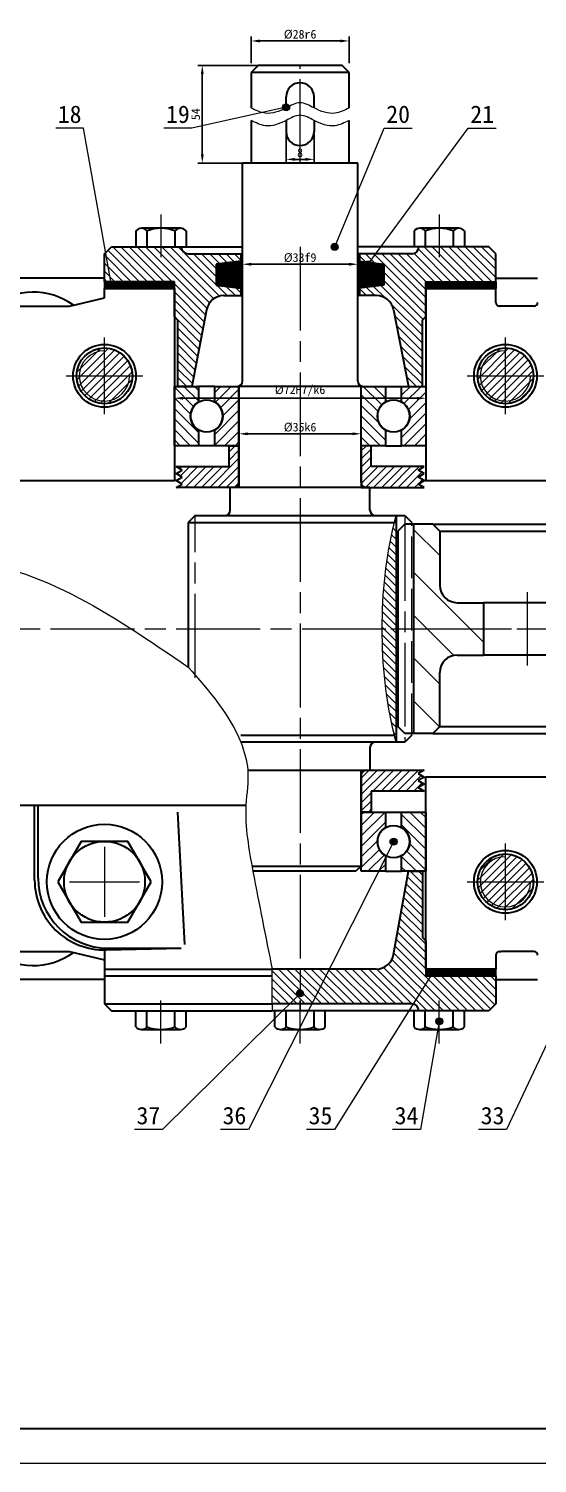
# Model space of a CAD drawing. Header units: millimetres. Extents: x 0 to 1189, y 0 to 841.
# Drawn here: x 211.4 to 357, y 0 to 411.2 of the extents above; entities that cross this region are included whole.
import ezdxf
from ezdxf.enums import TextEntityAlignment as Align

# ---------------------------------------------------------------- set-up
doc = ezdxf.new("R2010")
doc.units = ezdxf.units.MM
doc.linetypes.add('ACAD_ISO02W100', pattern=[15, 12, -3])
doc.linetypes.add('ACAD_ISO08W100', pattern=[36, 24, -3, 6, -3])
for name, color, linetype, lineweight in [('中心线', 1, 'ACAD_ISO08W100', 15), ('剖面线', 5, 'Continuous', 15), ('尺寸', 7, 'Continuous', 15), ('文字', 7, 'Continuous', 15), ('标注', 7, 'Continuous', 15), ('粗实线', 7, 'Continuous', 30), ('细实线', 7, 'Continuous', 15), ('虚线', 1, 'ACAD_ISO02W100', 15)]:
    doc.layers.add(name, color=color, linetype=linetype, lineweight=lineweight)
doc.styles.get("Standard").update_dxf_attribs({"font": ''})
doc.styles.get('Standard').set_extended_font_data('SimSun')
doc.dimstyles.new('ISO-25', dxfattribs={"dimtxt": 2.5, "dimasz": 2.5, "dimexe": 1.25, "dimexo": 0.625, "dimtad": 1, "dimtxsty": 'Standard', "dimcen": 2.5, "dimadec": 0, "dimazin": 0, "dimtfac": 1, "dimtmove": 0, "dimatfit": 3, "dimfxl": 1, "dimarcsym": 0})

# ---------------------------------------------------------------- blocks, each defined once
blk = doc.blocks.new('*D2687')
at = {"layer": 'Defpoints', "color": 0, "transparency": 16777216}
for p in [(275.12, 407.67), (275.12, 400.67), (303.12, 400.67)]:
    blk.add_point(p, dxfattribs=at)
at = {"layer": '尺寸', "color": 0, "lineweight": -2, "transparency": 16777216}
for p, q in [((275.12, 401.29), (275.12, 408.92)), ((300.62, 407.67), (277.62, 407.67)), ((303.12, 401.29), (303.12, 408.92))]:
    blk.add_line(p, q, dxfattribs=at)
at = {"layer": '尺寸', "color": 0, "transparency": 16777216}
for points in [[(277.62, 408.08), (277.62, 407.25), (275.12, 407.67)], [(300.62, 408.08), (300.62, 407.25), (303.12, 407.67)]]:
    blk.add_solid(points, dxfattribs=at)
at = {"layer": '尺寸', "color": 0, "transparency": 16777216, "insert": (289.12, 409.54), "char_height": 2.5, "attachment_point": 5}
blk.add_mtext('%%c28r6', dxfattribs=at)
blk = doc.blocks.new('*D2688')
at = {"layer": 'Defpoints', "color": 0, "transparency": 16777216}
for p in [(261.12, 400.67), (289.12, 400.67), (289.12, 372.67)]:
    blk.add_point(p, dxfattribs=at)
at = {"layer": '尺寸', "color": 0, "lineweight": -2, "transparency": 16777216}
for p, q in [((288.49, 400.67), (259.87, 400.67)), ((261.12, 375.17), (261.12, 398.17)), ((288.49, 372.67), (259.87, 372.67))]:
    blk.add_line(p, q, dxfattribs=at)
at = {"layer": '尺寸', "color": 0, "transparency": 16777216}
for points in [[(260.7, 398.17), (261.54, 398.17), (261.12, 400.67)], [(260.7, 375.17), (261.54, 375.17), (261.12, 372.67)]]:
    blk.add_solid(points, dxfattribs=at)
at = {"layer": '尺寸', "color": 0, "transparency": 16777216, "insert": (259.24, 386.67), "char_height": 2.5, "attachment_point": 5, "rotation": 90}
blk.add_mtext('54', dxfattribs=at)
blk = doc.blocks.new('*D2689')
at = {"layer": 'Defpoints', "color": 0, "transparency": 16777216}
for p in [(285.12, 381.67), (293.12, 381.67), (285.12, 373.73)]:
    blk.add_point(p, dxfattribs=at)
at = {"layer": '尺寸', "color": 0, "lineweight": -2, "transparency": 16777216}
for p, q in [((285.12, 381.04), (285.12, 372.48)), ((293.12, 381.04), (293.12, 372.48)), ((290.62, 373.73), (287.62, 373.73))]:
    blk.add_line(p, q, dxfattribs=at)
at = {"layer": '尺寸', "color": 0, "transparency": 16777216}
for points in [[(287.62, 374.15), (287.62, 373.31), (285.12, 373.73)], [(290.62, 374.15), (290.62, 373.31), (293.12, 373.73)]]:
    blk.add_solid(points, dxfattribs=at)
at = {"layer": '尺寸', "color": 0, "transparency": 16777216, "insert": (289.12, 375.61), "char_height": 2.5, "attachment_point": 5}
blk.add_mtext('8', dxfattribs=at)
blk = doc.blocks.new('*D2690')
at = {"layer": 'Defpoints', "color": 0, "transparency": 16777216}
for p in [(275.12, 407.67), (275.12, 400.67), (303.12, 400.67)]:
    blk.add_point(p, dxfattribs=at)
at = {"layer": '尺寸', "color": 0, "lineweight": -2, "transparency": 16777216}
for p, q in [((275.12, 401.29), (275.12, 408.92)), ((300.62, 407.67), (277.62, 407.67)), ((303.12, 401.29), (303.12, 408.92))]:
    blk.add_line(p, q, dxfattribs=at)
at = {"layer": '尺寸', "color": 0, "transparency": 16777216}
for points in [[(277.62, 408.08), (277.62, 407.25), (275.12, 407.67)], [(300.62, 408.08), (300.62, 407.25), (303.12, 407.67)]]:
    blk.add_solid(points, dxfattribs=at)
at = {"layer": '尺寸', "color": 0, "transparency": 16777216, "insert": (289.12, 409.54), "char_height": 2.5, "attachment_point": 5}
blk.add_mtext('%%c28r6', dxfattribs=at)
blk = doc.blocks.new('*D2691')
at = {"layer": 'Defpoints', "color": 0, "transparency": 16777216}
for p in [(261.12, 400.67), (289.12, 400.67), (289.12, 372.67)]:
    blk.add_point(p, dxfattribs=at)
at = {"layer": '尺寸', "color": 0, "lineweight": -2, "transparency": 16777216}
for p, q in [((288.49, 400.67), (259.87, 400.67)), ((261.12, 375.17), (261.12, 398.17)), ((288.49, 372.67), (259.87, 372.67))]:
    blk.add_line(p, q, dxfattribs=at)
at = {"layer": '尺寸', "color": 0, "transparency": 16777216}
for points in [[(260.7, 398.17), (261.54, 398.17), (261.12, 400.67)], [(260.7, 375.17), (261.54, 375.17), (261.12, 372.67)]]:
    blk.add_solid(points, dxfattribs=at)
at = {"layer": '尺寸', "color": 0, "transparency": 16777216, "insert": (259.24, 386.67), "char_height": 2.5, "attachment_point": 5, "rotation": 90}
blk.add_mtext('54', dxfattribs=at)
blk = doc.blocks.new('*D2692')
at = {"layer": 'Defpoints', "color": 0, "transparency": 16777216}
for p in [(285.12, 381.67), (293.12, 381.67), (285.12, 373.73)]:
    blk.add_point(p, dxfattribs=at)
at = {"layer": '尺寸', "color": 0, "lineweight": -2, "transparency": 16777216}
for p, q in [((285.12, 381.04), (285.12, 372.48)), ((293.12, 381.04), (293.12, 372.48)), ((290.62, 373.73), (287.62, 373.73))]:
    blk.add_line(p, q, dxfattribs=at)
at = {"layer": '尺寸', "color": 0, "transparency": 16777216}
for points in [[(287.62, 374.15), (287.62, 373.31), (285.12, 373.73)], [(290.62, 374.15), (290.62, 373.31), (293.12, 373.73)]]:
    blk.add_solid(points, dxfattribs=at)
at = {"layer": '尺寸', "color": 0, "transparency": 16777216, "insert": (289.12, 375.61), "char_height": 2.5, "attachment_point": 5}
blk.add_mtext('8', dxfattribs=at)
blk = doc.blocks.new('*D2699')
at = {"layer": 'Defpoints', "color": 0, "transparency": 16777216}
for p in [(253.12, 305.27), (325.12, 305.27), (325.12, 305.27)]:
    blk.add_point(p, dxfattribs=at)
at = {"layer": '尺寸', "color": 0, "lineweight": -2, "transparency": 16777216}
for p, q in [((253.12, 305.89), (253.12, 306.52)), ((255.62, 305.27), (322.62, 305.27)), ((325.12, 305.89), (325.12, 306.52))]:
    blk.add_line(p, q, dxfattribs=at)
at = {"layer": '尺寸', "color": 0, "transparency": 16777216}
for points in [[(255.62, 305.68), (255.62, 304.85), (253.12, 305.27)], [(322.62, 305.68), (322.62, 304.85), (325.12, 305.27)]]:
    blk.add_solid(points, dxfattribs=at)
at = {"layer": '尺寸', "color": 0, "transparency": 16777216, "insert": (289.12, 307.41), "char_height": 2.5, "attachment_point": 5}
blk.add_mtext('%%c72H7/k6', dxfattribs=at)
blk = doc.blocks.new('*D2700')
at = {"layer": 'Defpoints', "color": 0, "transparency": 16777216}
for p in [(271.62, 295.07), (306.62, 295.07), (306.62, 295.07)]:
    blk.add_point(p, dxfattribs=at)
at = {"layer": '尺寸', "color": 0, "lineweight": -2, "transparency": 16777216}
for p, q in [((271.62, 295.69), (271.62, 296.32)), ((306.62, 295.69), (306.62, 296.32)), ((274.12, 295.07), (304.12, 295.07))]:
    blk.add_line(p, q, dxfattribs=at)
at = {"layer": '尺寸', "color": 0, "transparency": 16777216}
for points in [[(274.12, 295.48), (274.12, 294.65), (271.62, 295.07)], [(304.12, 295.48), (304.12, 294.65), (306.62, 295.07)]]:
    blk.add_solid(points, dxfattribs=at)
at = {"layer": '尺寸', "color": 0, "transparency": 16777216, "insert": (289.12, 296.94), "char_height": 2.5, "attachment_point": 5}
blk.add_mtext('%%c35k6', dxfattribs=at)
blk = doc.blocks.new('*D2706')
at = {"layer": 'Defpoints', "color": 0, "transparency": 16777216}
for p in [(272.62, 343.67), (305.62, 343.67), (305.62, 343.67)]:
    blk.add_point(p, dxfattribs=at)
at = {"layer": '尺寸', "color": 0, "lineweight": -2, "transparency": 16777216}
for p, q in [((272.62, 344.29), (272.62, 344.92)), ((275.12, 343.67), (303.12, 343.67)), ((305.62, 344.29), (305.62, 344.92))]:
    blk.add_line(p, q, dxfattribs=at)
at = {"layer": '尺寸', "color": 0, "transparency": 16777216}
for points in [[(275.12, 344.08), (275.12, 343.25), (272.62, 343.67)], [(303.12, 344.08), (303.12, 343.25), (305.62, 343.67)]]:
    blk.add_solid(points, dxfattribs=at)
at = {"layer": '尺寸', "color": 0, "transparency": 16777216, "insert": (289.12, 345.54), "char_height": 2.5, "attachment_point": 5}
blk.add_mtext('%%c33f9', dxfattribs=at)

msp = doc.modelspace()

# ---------------------------------------------------------------- hatches: boundary and pattern name
at = {"layer": '剖面线'}
h = msp.add_hatch(color=256, dxfattribs=at)
edge = h.paths.add_edge_path(flags=16)
edge.add_arc((285.12, 388.67), 1, 0, 360)
h = msp.add_hatch(color=256, dxfattribs=at)
edge = h.paths.add_edge_path(flags=16)
edge.add_arc((299.02, 348.67), 1, 0, 360)
h = msp.add_hatch(dxfattribs=at)
h.set_pattern_fill('ANSI31', color=256, scale=0.522468, angle=90, style=0)
edge = h.paths.add_edge_path(flags=16)
edge.add_arc((267.25, 329.67), 5, 90, 169.1145)
edge.add_line((262.34, 330.61), (258.12, 308.67))
edge.add_line((258.12, 308.67), (254.12, 308.67))
edge.add_line((254.12, 308.67), (254.12, 327.67))
edge.add_line((254.12, 327.67), (253.12, 328.67))
edge.add_line((253.12, 328.67), (253.12, 336.67))
edge.add_line((253.12, 336.67), (253.12, 338.67))
edge.add_line((253.12, 338.67), (247.62, 338.67))
edge.add_line((247.62, 338.67), (238.62, 338.67))
edge.add_line((238.62, 338.67), (233.12, 338.67))
edge.add_line((233.12, 338.67), (233.12, 346.67))
edge.add_line((233.12, 346.67), (235.12, 348.67))
edge.add_line((235.12, 348.67), (238.62, 348.67))
edge.add_line((238.62, 348.67), (247.62, 348.67))
edge.add_line((247.62, 348.67), (255.12, 348.67))
edge.add_arc((257.12, 348.67), 2, 180, 270)
edge.add_line((257.12, 346.67), (272.12, 346.67))
edge.add_line((272.12, 346.67), (272.12, 344.53))
edge.add_line((272.12, 344.53), (265.12, 343.67))
edge.add_line((265.12, 343.67), (265.12, 337.67))
edge.add_line((265.12, 337.67), (272.12, 336.81))
edge.add_line((272.12, 336.81), (272.12, 334.67))
edge.add_line((272.12, 334.67), (267.25, 334.67))
h = msp.add_hatch(dxfattribs=at)
h.set_pattern_fill('ANSI31', color=256, scale=0.522468, angle=90, style=0)
edge = h.paths.add_edge_path(flags=16)
edge.add_arc((310.99, 329.67), 5, 10.8855, 90)
edge.add_line((310.99, 334.67), (306.12, 334.67))
edge.add_line((306.12, 334.67), (306.12, 336.81))
edge.add_line((306.12, 336.81), (313.12, 337.67))
edge.add_line((313.12, 337.67), (313.12, 343.67))
edge.add_line((313.12, 343.67), (306.12, 344.53))
edge.add_line((306.12, 344.53), (306.12, 346.67))
edge.add_line((306.12, 346.67), (321.12, 346.67))
edge.add_arc((321.12, 348.67), 2, 270, 360)
edge.add_line((323.12, 348.67), (330.62, 348.67))
edge.add_line((330.62, 348.67), (339.62, 348.67))
edge.add_line((339.62, 348.67), (343.12, 348.67))
edge.add_line((343.12, 348.67), (345.12, 346.67))
edge.add_line((345.12, 346.67), (345.12, 338.67))
edge.add_line((345.12, 338.67), (339.62, 338.67))
edge.add_line((339.62, 338.67), (330.62, 338.67))
edge.add_line((330.62, 338.67), (325.12, 338.67))
edge.add_line((325.12, 338.67), (325.12, 336.67))
edge.add_line((325.12, 336.67), (325.12, 328.67))
edge.add_line((325.12, 328.67), (324.12, 327.67))
edge.add_line((324.12, 327.67), (324.12, 308.67))
edge.add_line((324.12, 308.67), (320.12, 308.67))
edge.add_line((320.12, 308.67), (315.9, 330.61))
h = msp.add_hatch(dxfattribs=at)
h.set_pattern_fill('ANSI37', color=256, scale=0.0898003, style=0)
h.paths.add_polyline_path([(272.62, 340.67), (272.62, 344.53), (272.12, 344.53), (265.12, 343.67), (265.12, 337.67), (272.12, 336.81), (272.62, 336.81)], flags=16)
h = msp.add_hatch(dxfattribs=at)
h.set_pattern_fill('ANSI37', color=256, scale=0.0898003, style=0)
h.paths.add_polyline_path([(305.62, 340.67), (305.62, 344.53), (306.12, 344.53), (313.12, 343.67), (313.12, 337.67), (306.12, 336.81), (305.62, 336.81)], flags=16)
h = msp.add_hatch(color=256, dxfattribs=at)
edge = h.paths.add_edge_path(flags=16)
edge.add_arc((308.62, 343.67), 1, 0, 360)
h = msp.add_hatch(dxfattribs=at)
h.set_pattern_fill('ANSI37', color=256, scale=0.0898003, style=0)
h.paths.add_polyline_path([(233.12, 338.67), (233.12, 336.67), (253.12, 336.67), (253.12, 338.67)], flags=16)
h = msp.add_hatch(color=256, dxfattribs=at)
edge = h.paths.add_edge_path(flags=16)
edge.add_arc((235.12, 337.67), 1, 0, 360)
h = msp.add_hatch(dxfattribs=at)
h.set_pattern_fill('ANSI37', color=256, scale=0.0898003, style=0)
h.paths.add_polyline_path([(345.12, 338.67), (345.12, 336.67), (325.12, 336.67), (325.12, 338.67)], flags=16)
h = msp.add_hatch(dxfattribs=at)
h.set_pattern_fill('ANSI31', color=256, scale=0.5, style=0)
edge = h.paths.add_edge_path(flags=16)
edge.add_arc((233.12, 311.67), 8, 0, 360)
h = msp.add_hatch(dxfattribs=at)
h.set_pattern_fill('ANSI31', color=256, scale=0.5, style=0)
edge = h.paths.add_edge_path(flags=16)
edge.add_arc((347.9, 311.67), 8, 0, 360)
h = msp.add_hatch(dxfattribs=at)
h.set_pattern_fill('ANSI31', color=256, scale=0.67235, angle=90, style=0)
edge = h.paths.add_edge_path(flags=16)
edge.add_line((253.12, 300.17), (253.12, 308.67))
edge.add_line((253.12, 308.67), (260.06, 308.67))
edge.add_line((260.06, 308.67), (260.06, 304.17))
edge.add_arc((262.37, 300.17), 4.62, 120, 240)
edge.add_line((260.06, 296.16), (260.06, 291.67))
edge.add_line((260.06, 291.67), (253.12, 291.67))
edge.add_line((253.12, 291.67), (253.12, 300.17))
h = msp.add_hatch(dxfattribs=at)
h.set_pattern_fill('ANSI31', color=256, scale=0.67235, style=0)
edge = h.paths.add_edge_path(flags=16)
edge.add_line((271.62, 300.17), (271.62, 291.67))
edge.add_line((271.62, 291.67), (264.68, 291.67))
edge.add_line((264.68, 291.67), (264.68, 296.16))
edge.add_arc((262.37, 300.17), 4.62, 300, 420)
edge.add_line((264.68, 304.17), (264.68, 308.67))
edge.add_line((264.68, 308.67), (271.62, 308.67))
edge.add_line((271.62, 308.67), (271.62, 300.17))
h = msp.add_hatch(dxfattribs=at)
h.set_pattern_fill('ANSI31', color=256, scale=0.67235, angle=90, style=0)
edge = h.paths.add_edge_path(flags=16)
edge.add_line((306.62, 300.17), (306.62, 308.67))
edge.add_line((306.62, 308.67), (313.56, 308.67))
edge.add_line((313.56, 308.67), (313.56, 304.17))
edge.add_arc((315.87, 300.17), 4.62, 120, 240)
edge.add_line((313.56, 296.16), (313.56, 291.67))
edge.add_line((313.56, 291.67), (306.62, 291.67))
edge.add_line((306.62, 291.67), (306.62, 300.17))
h = msp.add_hatch(dxfattribs=at)
h.set_pattern_fill('ANSI31', color=256, scale=0.67235, style=0)
edge = h.paths.add_edge_path(flags=16)
edge.add_line((325.12, 300.17), (325.12, 291.67))
edge.add_line((325.12, 291.67), (318.18, 291.67))
edge.add_line((318.18, 291.67), (318.18, 296.16))
edge.add_arc((315.87, 300.17), 4.62, 300, 420)
edge.add_line((318.18, 304.17), (318.18, 308.67))
edge.add_line((318.18, 308.67), (325.12, 308.67))
edge.add_line((325.12, 308.67), (325.12, 300.17))
h = msp.add_hatch(dxfattribs=at)
h.set_pattern_fill('ANSI31', color=256, scale=0.522468, style=0)
h.paths.add_polyline_path([(271.62, 279.67), (265.95, 279.67), (253.62, 279.67), (255.35, 280.67), (253.62, 281.67), (255.35, 282.67), (253.62, 283.67), (255.35, 284.67), (253.62, 285.67), (268.79, 285.67), (268.79, 291.67), (271.62, 291.67)], flags=16)
h = msp.add_hatch(dxfattribs=at)
h.set_pattern_fill('ANSI31', color=256, scale=0.522468, style=0)
h.paths.add_polyline_path([(306.62, 279.67), (312.29, 279.67), (324.62, 279.67), (322.89, 280.67), (324.62, 281.67), (322.89, 282.67), (324.62, 283.67), (322.89, 284.67), (324.62, 285.67), (309.45, 285.67), (309.45, 291.67), (306.62, 291.67)], flags=16)
h = msp.add_hatch(dxfattribs=at)
h.set_pattern_fill('ANSI31', color=256, scale=0.5, angle=90, style=0)
edge = h.paths.add_edge_path(flags=16)
edge.add_line((316.62, 271.67), (316.62, 206.67))
edge.add_spline(control_points=[(316.62, 206.67), (316.45, 207.33), (313.77, 217.92), (311.54, 239.17), (313.77, 260.41), (316.45, 271), (316.62, 271.67)], knot_values=[0, 0, 0, 0, 2.061553, 32.761716, 63.461879, 65.523431, 65.523431, 65.523431, 65.523431], degree=3, periodic=0)
h = msp.add_hatch(dxfattribs=at)
h.set_pattern_fill('ANSI31', color=256, scale=2.7341, angle=90, style=0)
edge = h.paths.add_edge_path(flags=16)
edge.add_line((327.12, 269.17), (321.62, 269.17))
edge.add_line((321.62, 269.17), (321.62, 209.17))
edge.add_line((321.62, 209.17), (327.12, 209.17))
edge.add_line((327.12, 209.17), (329.12, 211.17))
edge.add_line((329.12, 211.17), (329.12, 226.67))
edge.add_arc((334.12, 226.67), 5, 90, 180, ccw=False)
edge.add_line((334.12, 231.67), (341.62, 231.67))
edge.add_line((341.62, 231.67), (341.62, 246.67))
edge.add_line((341.62, 246.67), (334.12, 246.67))
edge.add_arc((334.12, 251.67), 5, 180, 270, ccw=False)
edge.add_line((329.12, 251.67), (329.12, 267.17))
edge.add_line((329.12, 267.17), (327.12, 269.17))
h = msp.add_hatch(dxfattribs=at)
h.set_pattern_fill('ANSI31', color=256, scale=0.52247, style=0)
h.paths.add_polyline_path([(306.62, 198.67), (312.29, 198.67), (324.62, 198.67), (322.89, 197.67), (324.62, 196.67), (322.89, 195.67), (324.62, 194.67), (322.89, 193.67), (324.62, 192.67), (309.45, 192.67), (309.45, 186.67), (306.62, 186.67)], flags=16)
h = msp.add_hatch(dxfattribs=at)
h.set_pattern_fill('ANSI31', color=256, scale=0.67235, style=0)
edge = h.paths.add_edge_path(flags=16)
edge.add_line((306.62, 178.17), (306.62, 186.67))
edge.add_line((306.62, 186.67), (313.56, 186.67))
edge.add_line((313.56, 186.67), (313.56, 182.17))
edge.add_arc((315.87, 178.17), 4.62, 120, 240)
edge.add_line((313.56, 174.16), (313.56, 169.67))
edge.add_line((313.56, 169.67), (306.62, 169.67))
edge.add_line((306.62, 169.67), (306.62, 178.17))
h = msp.add_hatch(dxfattribs=at)
h.set_pattern_fill('ANSI31', color=256, scale=0.67235, angle=90, style=0)
edge = h.paths.add_edge_path(flags=16)
edge.add_line((325.12, 178.17), (325.12, 169.67))
edge.add_line((325.12, 169.67), (318.18, 169.67))
edge.add_line((318.18, 169.67), (318.18, 174.16))
edge.add_arc((315.87, 178.17), 4.62, 300, 420)
edge.add_line((318.18, 182.17), (318.18, 186.67))
edge.add_line((318.18, 186.67), (325.12, 186.67))
edge.add_line((325.12, 186.67), (325.12, 178.17))
h = msp.add_hatch(color=256, dxfattribs=at)
edge = h.paths.add_edge_path(flags=16)
edge.add_arc((315.87, 178.17), 1, 0, 360)
h = msp.add_hatch(dxfattribs=at)
h.set_pattern_fill('ANSI31', color=256, scale=0.5, style=0)
edge = h.paths.add_edge_path(flags=16)
edge.add_arc((347.9, 166.67), 8, 0, 360)
h = msp.add_hatch(dxfattribs=at)
h.set_pattern_fill('ANSI31', color=256, scale=0.52247, angle=90, style=0)
edge = h.paths.add_edge_path(flags=16)
edge.add_arc((310.93, 146.67), 5, 270, 349.8753)
edge.add_line((315.86, 145.79), (320.12, 169.67))
edge.add_line((320.12, 169.67), (324.12, 169.67))
edge.add_line((324.12, 169.67), (324.12, 150.67))
edge.add_line((324.12, 150.67), (325.12, 149.67))
edge.add_line((325.12, 149.67), (325.12, 141.67))
edge.add_line((325.12, 141.67), (325.12, 139.67))
edge.add_line((325.12, 139.67), (330.62, 139.67))
edge.add_line((330.62, 139.67), (339.62, 139.67))
edge.add_line((339.62, 139.67), (345.12, 139.67))
edge.add_line((345.12, 139.67), (345.12, 131.67))
edge.add_line((345.12, 131.67), (343.12, 129.67))
edge.add_line((343.12, 129.67), (339.62, 129.67))
edge.add_line((339.62, 129.67), (330.62, 129.67))
edge.add_line((330.62, 129.67), (323.12, 129.67))
edge.add_arc((321.12, 129.67), 2, 0, 90)
edge.add_line((321.12, 131.67), (289.12, 131.67))
edge.add_line((289.12, 131.67), (281.12, 131.67))
edge.add_line((281.12, 131.67), (281.12, 141.67))
edge.add_line((281.12, 141.67), (310.93, 141.67))
h = msp.add_hatch(dxfattribs=at)
h.set_pattern_fill('ANSI37', color=256, scale=0.0898003, style=0)
h.paths.add_polyline_path([(345.12, 139.67), (345.12, 141.67), (325.12, 141.67), (325.12, 139.67)], flags=16)
h = msp.add_hatch(color=256, dxfattribs=at)
edge = h.paths.add_edge_path(flags=16)
edge.add_arc((327.12, 140.67), 1, 0, 360)
h = msp.add_hatch(color=256, dxfattribs=at)
edge = h.paths.add_edge_path(flags=16)
edge.add_arc((289.12, 134.67), 1, 0, 360)
h = msp.add_hatch(color=256, dxfattribs=at)
edge = h.paths.add_edge_path(flags=16)
edge.add_arc((328.96, 126.67), 1, 0, 360)

# ---------------------------------------------------------------- linework, layer by layer
at = {"layer": '中心线'}
for p, q in [((289.12, 372.67), (289.12, 400.67)), ((249.28, 357.97), (249.28, 345.67)), ((328.96, 357.97), (328.96, 345.67)), ((289.12, 348.67), (289.12, 129.67)), ((233.12, 300.67), (233.12, 322.67)), ((233.12, 301.67), (233.12, 321.67)), ((347.9, 300.67), (347.9, 322.67)), ((347.9, 301.67), (347.9, 321.67)), ((222.12, 311.67), (244.12, 311.67)), ((223.12, 311.67), (243.12, 311.67)), ((336.9, 311.67), (358.9, 311.67)), ((337.9, 311.67), (357.9, 311.67)), ((259.12, 225.17), (259.12, 271.67)), ((319.12, 271.17), (319.12, 207.17)), ((354.12, 249.67), (354.12, 228.67)), ((145.67, 239.17), (581.12, 239.17)), ((315.12, 239.17), (529.12, 239.17)), ((347.9, 155.67), (347.9, 177.67)), ((233.12, 176.67), (233.12, 156.67)), ((347.9, 156.67), (347.9, 176.67)), ((223.12, 166.67), (243.12, 166.67)), ((336.9, 166.67), (358.9, 166.67)), ((337.9, 166.67), (357.9, 166.67)), ((249.28, 120.37), (249.28, 132.67)), ((289.12, 120.37), (289.12, 132.67)), ((328.96, 120.37), (328.96, 132.67))]:
    msp.add_line(p, q, dxfattribs=at)
at = {"layer": '剖面线'}
for centre in [(285.12, 388.67), (299.02, 348.67), (308.62, 343.67), (235.12, 337.67), (315.87, 178.17), (327.12, 140.67), (289.12, 134.67), (328.96, 126.67)]:
    msp.add_circle(centre, 1, dxfattribs=at)
at = {"layer": '标注'}
for p, q in [((285.12, 388.67), (258.14, 382.67)), ((227.15, 382.67), (219.15, 382.67)), ((235.12, 337.67), (227.15, 382.67)), ((258.14, 382.67), (250.14, 382.67)), ((299.02, 348.67), (313.18, 382.67)), ((308.62, 343.67), (337.23, 382.67)), ((313.18, 382.67), (321.18, 382.67)), ((337.23, 382.67), (345.23, 382.67)), ((394.12, 193.67), (348.22, 95.67)), ((315.87, 178.17), (274.32, 95.67)), ((327.12, 140.67), (298.96, 95.67)), ((289.12, 134.67), (249.69, 95.67)), ((328.96, 126.67), (323.59, 95.67)), ((249.69, 95.67), (241.69, 95.67)), ((274.32, 95.67), (266.32, 95.67)), ((298.96, 95.67), (290.96, 95.67)), ((323.59, 95.67), (315.59, 95.67)), ((348.22, 95.67), (340.22, 95.67))]:
    msp.add_line(p, q, dxfattribs=at)
at = {"layer": '粗实线'}
for p, q in [((277.12, 400.67), (275.12, 398.67)), ((301.12, 400.67), (277.12, 400.67)), ((303.12, 398.67), (301.12, 400.67)), ((275.12, 398.67), (275.12, 388.46)), ((303.12, 398.67), (275.12, 398.67)), ((303.12, 388.46), (303.12, 398.67)), ((285.12, 388.46), (285.12, 391.67)), ((293.12, 388.46), (293.12, 391.67)), ((275.12, 384.87), (275.12, 372.67)), ((285.12, 384.87), (285.12, 381.67)), ((293.12, 384.87), (293.12, 381.67)), ((303.12, 372.67), (303.12, 384.87)), ((305.62, 372.67), (272.62, 372.67)), ((272.62, 310.17), (272.62, 372.67)), ((305.62, 310.17), (305.62, 372.67)), ((254.88, 353.97), (243.69, 353.97)), ((334.55, 353.97), (323.36, 353.97)), ((242.09, 353.27), (242.09, 348.67)), ((245.28, 353.27), (245.28, 348.67)), ((253.28, 353.27), (253.28, 348.67)), ((256.47, 353.27), (256.47, 348.67)), ((321.77, 353.27), (321.77, 348.67)), ((324.96, 353.27), (324.96, 348.67)), ((332.96, 353.27), (332.96, 348.67)), ((336.15, 353.27), (336.15, 348.67)), ((233.12, 346.67), (235.12, 348.67)), ((233.12, 338.67), (233.12, 346.67)), ((235.12, 348.67), (238.62, 348.67)), ((238.62, 348.67), (247.62, 348.67)), ((247.62, 348.67), (255.12, 348.67)), ((255.12, 348.67), (255.12, 348.67)), ((255.12, 348.67), (272.62, 348.67)), ((257.12, 346.67), (272.12, 346.67)), ((272.12, 346.67), (272.12, 344.53)), ((272.12, 346.67), (272.62, 346.67)), ((323.12, 348.67), (305.62, 348.67)), ((306.12, 346.67), (305.62, 346.67)), ((321.12, 346.67), (306.12, 346.67)), ((306.12, 346.67), (306.12, 344.53)), ((330.62, 348.67), (323.12, 348.67)), ((323.12, 348.67), (323.12, 348.67)), ((339.62, 348.67), (330.62, 348.67)), ((343.12, 348.67), (339.62, 348.67)), ((345.12, 346.67), (343.12, 348.67)), ((345.12, 338.67), (345.12, 346.67)), ((272.12, 344.53), (265.12, 343.67)), ((272.12, 344.53), (265.12, 343.67)), ((265.12, 343.67), (265.12, 337.67)), ((265.12, 343.67), (265.12, 337.67)), ((272.62, 344.53), (272.12, 344.53)), ((272.62, 340.67), (272.62, 344.53)), ((305.62, 340.67), (305.62, 344.53)), ((305.62, 344.53), (306.12, 344.53)), ((306.12, 344.53), (313.12, 343.67)), ((306.12, 344.53), (313.12, 343.67)), ((313.12, 343.67), (313.12, 337.67)), ((313.12, 343.67), (313.12, 337.67)), ((233.12, 339.67), (203.67, 339.67)), ((238.62, 338.67), (233.12, 338.67)), ((233.12, 338.67), (233.12, 336.67)), ((253.12, 338.67), (233.12, 338.67)), ((247.62, 338.67), (238.62, 338.67)), ((253.12, 338.67), (247.62, 338.67)), ((253.12, 336.67), (253.12, 338.67)), ((253.12, 336.67), (253.12, 338.67)), ((265.12, 337.67), (272.12, 336.81)), ((265.12, 337.67), (272.12, 336.81)), ((272.62, 336.81), (272.62, 340.67)), ((305.62, 336.81), (305.62, 340.67)), ((313.12, 337.67), (306.12, 336.81)), ((313.12, 337.67), (306.12, 336.81)), ((325.12, 336.67), (325.12, 338.67)), ((325.12, 338.67), (330.62, 338.67)), ((325.12, 336.67), (325.12, 338.67)), ((325.12, 338.67), (345.12, 338.67)), ((330.62, 338.67), (339.62, 338.67)), ((339.62, 338.67), (345.12, 338.67)), ((345.12, 339.67), (357.12, 339.67)), ((345.12, 338.67), (345.12, 336.67)), ((223.12, 331.67), (233.12, 334.03)), ((233.12, 334.03), (233.12, 336.67)), ((233.12, 336.67), (253.12, 336.67)), ((233.12, 336.67), (253.12, 336.67)), ((253.12, 336.67), (253.12, 281.67)), ((253.12, 328.67), (253.12, 336.67)), ((267.25, 334.67), (272.12, 334.67)), ((272.12, 336.81), (272.12, 334.67)), ((272.12, 336.81), (272.62, 336.81)), ((272.12, 334.67), (272.62, 334.67)), ((306.12, 336.81), (305.62, 336.81)), ((306.12, 334.67), (305.62, 334.67)), ((306.12, 336.81), (306.12, 334.67)), ((310.99, 334.67), (306.12, 334.67)), ((325.12, 336.67), (345.12, 336.67)), ((325.12, 336.67), (325.12, 281.67)), ((325.12, 328.67), (325.12, 336.67)), ((345.12, 336.67), (325.12, 336.67)), ((345.12, 332.67), (345.12, 336.67)), ((165.67, 331.67), (223.12, 331.67)), ((262.34, 330.61), (258.12, 308.67)), ((315.9, 330.61), (320.12, 308.67)), ((346.12, 331.67), (346.12, 331.67)), ((356.12, 331.67), (346.12, 331.67)), ((254.12, 327.67), (253.12, 328.67)), ((254.12, 308.67), (254.12, 327.67)), ((324.12, 327.67), (325.12, 328.67)), ((324.12, 308.67), (324.12, 327.67)), ((253.12, 300.17), (253.12, 308.67)), ((253.12, 308.67), (260.06, 308.67)), ((258.12, 308.67), (254.12, 308.67)), ((260.06, 308.67), (260.06, 304.17)), ((264.68, 308.67), (260.06, 308.67)), ((264.68, 304.17), (264.68, 308.67)), ((264.68, 308.67), (271.62, 308.67)), ((271.12, 308.67), (271.62, 308.67)), ((271.62, 281.17), (271.62, 308.67)), ((306.62, 308.67), (271.62, 308.67)), ((271.62, 308.67), (271.62, 300.17)), ((306.62, 281.17), (306.62, 308.67)), ((307.12, 308.67), (306.62, 308.67)), ((306.62, 300.17), (306.62, 308.67)), ((306.62, 308.67), (313.56, 308.67)), ((313.56, 308.67), (313.56, 304.17)), ((313.56, 308.67), (318.18, 308.67)), ((318.18, 304.17), (318.18, 308.67)), ((318.18, 308.67), (325.12, 308.67)), ((320.12, 308.67), (324.12, 308.67)), ((325.12, 308.67), (325.12, 300.17)), ((253.12, 291.67), (253.12, 300.17)), ((271.62, 300.17), (271.62, 291.67)), ((306.62, 291.67), (306.62, 300.17)), ((325.12, 300.17), (325.12, 291.67)), ((260.06, 296.16), (260.06, 291.67)), ((264.68, 291.67), (264.68, 296.16)), ((313.56, 296.16), (313.56, 291.67)), ((318.18, 291.67), (318.18, 296.16)), ((260.06, 291.67), (253.12, 291.67)), ((264.68, 291.67), (260.06, 291.67)), ((271.62, 291.67), (264.68, 291.67)), ((268.79, 285.67), (268.79, 291.67)), ((268.79, 291.67), (271.62, 291.67)), ((271.62, 291.67), (271.62, 279.67)), ((313.56, 291.67), (306.62, 291.67)), ((309.45, 291.67), (306.62, 291.67)), ((306.62, 291.67), (306.62, 279.67)), ((309.45, 285.67), (309.45, 291.67)), ((313.56, 291.67), (318.18, 291.67)), ((325.12, 291.67), (318.18, 291.67)), ((255.35, 284.67), (253.62, 285.67)), ((253.62, 285.67), (268.79, 285.67)), ((253.62, 283.67), (255.35, 284.67)), ((324.62, 285.67), (309.45, 285.67)), ((322.89, 284.67), (324.62, 285.67)), ((324.62, 283.67), (322.89, 284.67)), ((192.67, 281.67), (253.12, 281.67)), ((253.62, 281.67), (253.12, 281.67)), ((255.35, 282.67), (253.62, 283.67)), ((253.62, 281.67), (255.35, 282.67)), ((255.35, 280.67), (253.62, 281.67)), ((253.62, 279.67), (255.35, 280.67)), ((265.95, 279.67), (253.62, 279.67)), ((271.62, 279.67), (265.95, 279.67)), ((265.95, 279.67), (265.95, 279.67)), ((270.12, 279.67), (269.12, 279.67)), ((269.12, 273.17), (269.12, 279.67)), ((309.12, 279.67), (269.12, 279.67)), ((306.62, 279.67), (312.29, 279.67)), ((308.12, 279.67), (309.12, 279.67)), ((309.12, 273.17), (309.12, 279.67)), ((312.29, 279.67), (312.29, 279.67)), ((312.29, 279.67), (324.62, 279.67)), ((322.89, 282.67), (324.62, 283.67)), ((324.62, 281.67), (322.89, 282.67)), ((322.89, 280.67), (324.62, 281.67)), ((324.62, 279.67), (322.89, 280.67)), ((324.62, 281.67), (325.12, 281.67)), ((325.12, 281.67), (377.12, 281.67)), ((259.12, 271.67), (257.12, 269.67)), ((259.12, 271.67), (319.12, 271.67)), ((267.62, 271.67), (267.62, 271.67)), ((310.62, 271.67), (310.62, 271.67)), ((316.62, 271.67), (316.62, 206.67)), ((319.12, 271.67), (321.12, 269.67)), ((257.12, 269.67), (257.12, 228.17)), ((257.12, 269.67), (316.12, 269.67)), ((319.12, 269.17), (317.12, 267.17)), ((321.62, 269.17), (319.12, 269.17)), ((327.12, 269.17), (321.62, 269.17)), ((321.62, 269.17), (321.62, 209.17)), ((327.12, 269.17), (329.12, 267.17)), ((327.12, 269.17), (381.62, 269.17)), ((317.12, 267.17), (317.12, 211.17)), ((329.12, 267.17), (329.12, 251.67)), ((329.12, 267.17), (379.62, 267.17)), ((334.12, 246.67), (341.62, 246.67)), ((341.62, 246.67), (341.62, 231.67)), ((366.62, 246.67), (341.62, 246.67)), ((334.12, 231.67), (341.62, 231.67)), ((366.62, 231.67), (341.62, 231.67)), ((329.12, 211.17), (329.12, 226.67)), ((319.12, 209.17), (317.12, 211.17)), ((327.12, 209.17), (329.12, 211.17)), ((329.12, 211.17), (379.62, 211.17)), ((272.12, 208.67), (316.12, 208.67)), ((319.12, 206.67), (272.12, 206.67)), ((310.62, 206.67), (310.62, 206.67)), ((321.62, 209.17), (319.12, 209.17)), ((321.12, 208.67), (319.12, 206.67)), ((327.12, 209.17), (321.62, 209.17)), ((327.12, 209.17), (381.62, 209.17)), ((309.12, 205.17), (309.12, 198.67)), ((274.12, 198.67), (309.12, 198.67)), ((306.62, 198.67), (312.29, 198.67)), ((306.62, 186.67), (306.62, 198.67)), ((308.12, 198.67), (309.12, 198.67)), ((312.29, 198.67), (312.29, 198.67)), ((312.29, 198.67), (324.62, 198.67)), ((324.62, 198.67), (322.89, 197.67)), ((322.89, 197.67), (324.62, 196.67)), ((306.62, 197.17), (306.62, 171.17)), ((324.62, 196.67), (322.89, 195.67)), ((322.89, 195.67), (324.62, 194.67)), ((324.62, 194.67), (322.89, 193.67)), ((322.89, 193.67), (324.62, 192.67)), ((324.62, 196.67), (325.12, 196.67)), ((377.12, 196.67), (325.12, 196.67)), ((325.12, 141.67), (325.12, 196.67)), ((324.62, 192.67), (309.45, 192.67)), ((309.45, 192.67), (309.45, 186.67)), ((194.67, 188.67), (273.62, 188.67)), ((213.12, 167.15), (213.12, 188.67)), ((214.12, 167.67), (214.12, 188.67)), ((256.12, 148.67), (254.12, 186.67)), ((306.62, 178.17), (306.62, 186.67)), ((306.62, 186.67), (313.56, 186.67)), ((309.45, 186.67), (306.62, 186.67)), ((313.56, 186.67), (313.56, 182.17)), ((313.56, 186.67), (318.18, 186.67)), ((318.18, 182.17), (318.18, 186.67)), ((318.18, 186.67), (325.12, 186.67)), ((325.12, 186.67), (325.12, 178.17)), ((226.43, 178.25), (219.74, 166.67)), ((239.81, 178.25), (226.43, 178.25)), ((246.49, 166.67), (239.81, 178.25)), ((306.62, 169.67), (306.62, 178.17)), ((325.12, 178.17), (325.12, 169.67)), ((313.56, 174.16), (313.56, 169.67)), ((318.18, 169.67), (318.18, 174.16)), ((275.62, 171.17), (306.62, 171.17)), ((305.12, 169.67), (275.62, 169.67)), ((306.62, 171.17), (305.12, 169.67)), ((313.56, 169.67), (306.62, 169.67)), ((313.56, 169.67), (318.18, 169.67)), ((315.86, 145.79), (320.12, 169.67)), ((325.12, 169.67), (318.18, 169.67)), ((320.12, 169.67), (324.12, 169.67)), ((324.12, 169.67), (324.12, 150.67)), ((219.74, 166.67), (226.43, 155.08)), ((239.81, 155.08), (246.49, 166.67)), ((226.43, 155.08), (239.81, 155.08)), ((324.12, 150.67), (325.12, 149.67)), ((325.12, 149.67), (325.12, 141.67)), ((165.67, 146.67), (223.12, 146.67)), ((223.12, 146.67), (233.12, 144.31)), ((233.12, 147.17), (233.12, 141.67)), ((233.6, 147.15), (255.12, 147.67)), ((234.12, 147.67), (255.12, 147.67)), ((345.12, 145.67), (345.12, 141.67)), ((346.12, 146.67), (346.62, 146.67)), ((355.62, 146.67), (346.62, 146.67)), ((356.12, 146.67), (355.62, 146.67)), ((233.12, 141.67), (281.12, 141.67)), ((233.12, 141.67), (233.12, 131.67)), ((310.93, 141.67), (281.12, 141.67)), ((345.12, 141.67), (325.12, 141.67)), ((325.12, 141.67), (325.12, 139.67)), ((345.12, 141.67), (325.12, 141.67)), ((325.12, 141.67), (325.12, 139.67)), ((345.12, 139.67), (345.12, 141.67)), ((233.12, 138.67), (203.67, 138.67)), ((233.12, 139.67), (281.12, 139.67)), ((325.12, 139.67), (330.62, 139.67)), ((325.12, 139.67), (345.12, 139.67)), ((330.62, 139.67), (339.62, 139.67)), ((339.62, 139.67), (345.12, 139.67)), ((345.12, 139.67), (345.12, 131.67)), ((345.12, 138.67), (357.12, 138.67)), ((233.12, 131.67), (235.12, 129.67)), ((233.12, 131.67), (281.12, 131.67)), ((289.12, 131.67), (281.12, 131.67)), ((321.12, 131.67), (289.12, 131.67)), ((345.12, 131.67), (343.12, 129.67)), ((235.12, 129.67), (281.12, 129.67)), ((242.09, 125.07), (242.09, 129.67)), ((245.28, 125.07), (245.28, 129.67)), ((253.28, 125.07), (253.28, 129.67)), ((256.47, 125.07), (256.47, 129.67)), ((323.12, 129.67), (281.12, 129.67)), ((281.93, 125.07), (281.93, 129.67)), ((285.12, 125.07), (285.12, 129.67)), ((293.12, 125.07), (293.12, 129.67)), ((296.31, 125.07), (296.31, 129.67)), ((321.77, 125.07), (321.77, 129.67)), ((330.62, 129.67), (323.12, 129.67)), ((323.12, 129.67), (323.12, 129.67)), ((324.96, 125.07), (324.96, 129.67)), ((339.62, 129.67), (330.62, 129.67)), ((332.96, 125.07), (332.96, 129.67)), ((336.15, 125.07), (336.15, 129.67)), ((343.12, 129.67), (339.62, 129.67)), ((243.69, 124.37), (254.88, 124.37)), ((283.52, 124.37), (294.71, 124.37)), ((323.36, 124.37), (334.55, 124.37)), ((25, 10), (1179, 10))]:
    msp.add_line(p, q, dxfattribs=at)
for centre, radius in [((233.12, 311.67), 9), ((233.12, 311.67), 8), ((347.9, 311.67), 9), ((347.9, 311.67), 8), ((262.37, 300.17), 4.62), ((315.87, 300.17), 4.62), ((233.12, 166.67), 16.5), ((315.87, 178.17), 4.62), ((233.12, 166.67), 11.58), ((347.9, 166.67), 9), ((347.9, 166.67), 8)]:
    msp.add_circle(centre, radius, dxfattribs=at)
for centre, radius, start, end in [((289.12, 391.67), 4, 0, 180), ((289.12, 381.67), 4, 180, 0), ((243.69, 351.8), 2.17, 42.6094, 137.3906), ((249.28, 342.19), 11.78, 70.1475, 109.8525), ((254.88, 351.8), 2.17, 42.6094, 137.3906), ((323.36, 351.8), 2.17, 42.6094, 137.3906), ((328.96, 342.19), 11.78, 70.1475, 109.8525), ((334.55, 351.8), 2.17, 42.6094, 137.3906), ((257.12, 348.67), 2, 180, 270), ((321.12, 348.67), 2, 270, 0), ((212.67, 315.67), 20, 54.4694, 126.8699), ((267.25, 329.67), 5, 90, 169.1145), ((310.99, 329.67), 5, 10.8855, 90), ((346.12, 332.67), 1, 180, 270), ((356.12, 332.67), 1, 270, 0), ((271.12, 310.17), 1.5, 270, 0), ((307.12, 310.17), 1.5, 180, 270), ((262.37, 300.17), 4.62, 120, 240), ((262.37, 300.17), 4.62, 300, 60), ((315.87, 300.17), 4.62, 120, 240), ((315.87, 300.17), 4.62, 300, 60), ((270.12, 281.17), 1.5, 270, 0), ((308.12, 281.17), 1.5, 180, 270), ((267.62, 273.17), 1.5, 270, 0), ((310.62, 273.17), 1.5, 180, 270), ((334.12, 251.67), 5, 180, 270), ((334.12, 226.67), 5, 90, 180), ((310.62, 205.17), 1.5, 90, 180), ((308.12, 197.17), 1.5, 90, 180), ((315.87, 178.17), 4.62, 120, 240), ((315.87, 178.17), 4.62, 300, 60), ((233.12, 167.15), 20, 180, 271.3639), ((234.12, 167.67), 20, 180, 270), ((212.67, 162.67), 20, 233.1301, 305.5306), ((310.93, 146.67), 5, 270, 349.8753), ((346.12, 145.67), 1, 90, 180), ((356.12, 145.67), 1, 0, 90), ((321.12, 129.67), 2, 0, 90), ((243.69, 126.53), 2.17, 222.6094, 317.3906), ((249.28, 136.15), 11.78, 250.1475, 289.8525), ((254.88, 126.53), 2.17, 222.6094, 317.3906), ((283.52, 126.53), 2.17, 222.6094, 317.3906), ((289.12, 136.15), 11.78, 250.1475, 289.8525), ((294.71, 126.53), 2.17, 222.6094, 317.3906), ((323.36, 126.53), 2.17, 222.6094, 317.3906), ((328.96, 136.15), 11.78, 250.1475, 289.8525), ((334.55, 126.53), 2.17, 222.6094, 317.3906)]:
    msp.add_arc(centre, radius, start, end, dxfattribs=at)
at = {"layer": '细实线'}
for p, q in [((281.12, 131.67), (281.12, 141.67)), ((281.12, 131.67), (281.12, 129.67)), ((0, 0), (1189, 0))]:
    msp.add_line(p, q, dxfattribs=at)
for centre in [(233.12, 311.67), (347.9, 311.67), (347.9, 166.67)]:
    msp.add_arc(centre, 7.2, 90, 0, dxfattribs=at)
for points, knots in [([(303.12, 388.46), (301.8, 387.8), (298.57, 386.18), (293.67, 387.98), (289.12, 390.77), (284.57, 387.98), (279.67, 386.18), (276.44, 387.8), (275.12, 388.46)], [0, 0, 0, 0, 4.272002, 10.45666, 14.728662, 19.000664, 25.185322, 29.457324, 29.457324, 29.457324, 29.457324]), ([(303.12, 384.87), (301.8, 384.21), (298.57, 382.59), (293.67, 384.39), (289.12, 387.18), (284.57, 384.39), (279.67, 382.59), (276.44, 384.21), (275.12, 384.87)], [0, 0, 0, 0, 4.272002, 10.45666, 14.728662, 19.000664, 25.185322, 29.457324, 29.457324, 29.457324, 29.457324]), ([(316.62, 206.67), (316.45, 207.33), (313.77, 217.92), (311.54, 239.17), (313.77, 260.41), (316.45, 271), (316.62, 271.67)], [0, 0, 0, 0, 2.061553, 32.761716, 63.461879, 65.523431, 65.523431, 65.523431, 65.523431]), ([(145.67, 259.17), (156.33, 259.16), (167.67, 259.16), (180, 259.17), (183.33, 259.16), (211.45, 259.63), (235.01, 243.4), (257.12, 228.17)], [0, 0, 0, 0, 32, 34, 37, 42, 118.057512, 118.057512, 118.057512, 118.057512]), ([(257.12, 228.17), (262.99, 221.49), (270.7, 212.71), (274.85, 198.11), (272.69, 185.62), (276.14, 166.49), (279.26, 150.97), (281.12, 141.67)], [0, 0, 0, 0, 26.215453, 34.461665, 44.474157, 63.57913, 92.114196, 92.114196, 92.114196, 92.114196])]:
    msp.add_open_spline(points, degree=3, knots=knots, dxfattribs=at)
at = {"layer": '虚线'}
msp.add_line((321.12, 208.67), (321.12, 269.67), dxfattribs=at)

# ---------------------------------------------------------------- texts
at = {"layer": '文字'}
for s, p in [('18', (223.15, 386.67)), ('19', (254.14, 386.67)), ('20', (317.18, 386.67)), ('21', (341.23, 386.67)), ('37', (245.69, 99.67)), ('36', (270.32, 99.67)), ('35', (294.96, 99.67)), ('34', (319.59, 99.67)), ('33', (344.22, 99.67))]:
    msp.add_text(s, height=5, dxfattribs=at).set_placement(p, align=Align.MIDDLE_CENTER)

# ---------------------------------------------------------------- dimensions: what is measured, and where the dimension line sits
at = {"layer": '尺寸'}
for p1, p2, distance, override, picture, middle in [((303.12, 400.67), (275.12, 400.67), -7, {"dimtxt": 2.5, "dimdec": 0, "dimdsep": 46, "dimpost": '%%c<>r6', "dimtfac": 0.5, "dimfrac": 1}, '*D2687', (289.12, 409.54)), ((303.12, 400.67), (275.12, 400.67), -7, {"dimtxt": 2.5, "dimdec": 0, "dimdsep": 46, "dimpost": '%%c<>r6', "dimtfac": 0.5, "dimfrac": 1}, '*D2690', (289.12, 409.54)), ((293.12, 381.67), (285.12, 381.67), 7.94, {"dimtxt": 2.5, "dimdec": 0, "dimdsep": 46, "dimpost": '<>', "dimtfac": 0.5, "dimfrac": 1}, '*D2689', (289.12, 375.61)), ((293.12, 381.67), (285.12, 381.67), 7.94, {"dimtxt": 2.5, "dimdec": 0, "dimdsep": 46, "dimpost": '<>', "dimtfac": 0.5, "dimfrac": 1}, '*D2692', (289.12, 375.61))]:
    dim = msp.add_aligned_dim(p1=p1, p2=p2, distance=distance, dimstyle='ISO-25', override=override, dxfattribs=at)
    dim.commit()
    dim.dimension.update_dxf_attribs({"geometry": picture, "text_midpoint": middle})
for picture in ['*D2688', '*D2691']:
    dim = msp.add_aligned_dim(p1=(289.12, 372.67), p2=(289.12, 400.67), distance=28, text='54', dimstyle='ISO-25', override={"dimtxt": 2.5, "dimdec": 0, "dimdsep": 46, "dimpost": '<>', "dimtfac": 0.5, "dimfrac": 1}, dxfattribs=at)
    dim.commit()
    dim.dimension.update_dxf_attribs({"geometry": picture, "text_midpoint": (259.24, 386.67)})
for base, p1, p2, override, picture, middle in [((305.62, 343.67), (272.62, 343.67), (305.62, 343.67), {"dimtxt": 2.5, "dimdec": 0, "dimdsep": 46, "dimpost": '%%c<>f9'}, '*D2706', (289.12, 345.54)), ((325.12, 305.27), (253.12, 305.27), (325.12, 305.27), {"dimtxt": 2.5, "dimdec": 0, "dimdsep": 46, "dimpost": '%%c<>H7/k6'}, '*D2699', (289.12, 307.41)), ((306.62, 295.07), (271.62, 295.07), (306.62, 295.07), {"dimtxt": 2.5, "dimdec": 0, "dimdsep": 46, "dimpost": '%%c<>k6'}, '*D2700', (289.12, 296.94))]:
    dim = msp.add_linear_dim(base=base, p1=p1, p2=p2, dimstyle='ISO-25', override=override, dxfattribs=at)
    dim.commit()
    dim.dimension.update_dxf_attribs({"geometry": picture, "text_midpoint": middle})

doc.saveas('drawing.dxf')
